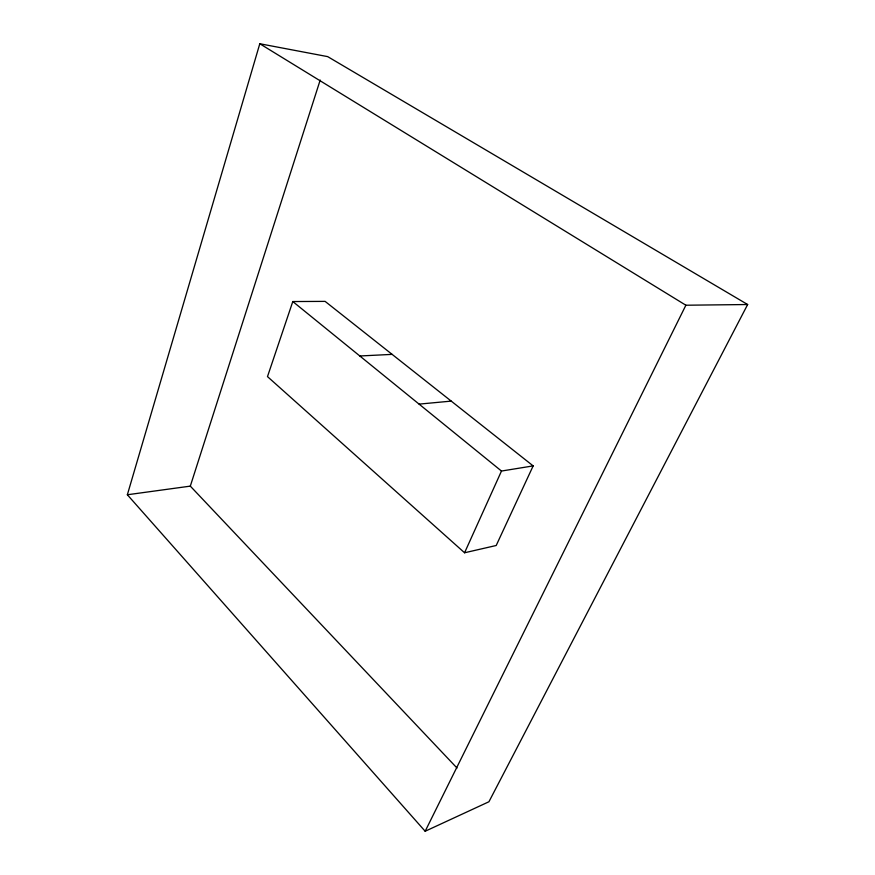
<?xml version="1.0" encoding="UTF-8"?>
<svg xmlns="http://www.w3.org/2000/svg" width="875" height="875" viewBox="0 0 875 875"><rect width="100%" height="100%" fill="white"/><g stroke="black" fill="none" stroke-linecap="round" stroke-linejoin="round"><path stroke-width="1.31" d="M127.356 494.758L259.798 43.75L327.688 56.623L747.644 304.522L488.928 801.762L425.163 831.25L127.356 494.758L190.312 486.128L457.002 768.02M190.312 486.128L320.195 80.052M292.797 301.547L267.488 376.611L464.57 552.77L496.202 545.497L533.159 465.894L325.106 301.383L292.797 301.547L501.484 471.045L533.159 465.894M464.57 552.77L501.484 471.045M425.163 831.25L685.88 305.222L747.644 304.522M419.092 404.119L451.227 401.111M359.822 355.983L392.12 354.375M259.798 43.75L685.88 305.222"/></g></svg>
